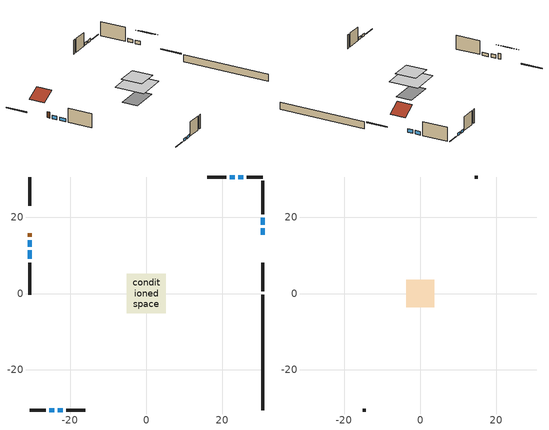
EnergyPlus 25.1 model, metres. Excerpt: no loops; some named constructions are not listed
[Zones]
conditioned space
 floor adiabatic (AdiabaticFloorConstruction): -5.13,-5.13 -5.13,5.13 5.13,5.13 5.13,-5.13 z2.74
 floor foundation (Slab1 construction): -4.86,-2.7 -4.86,2.7 4.86,2.7 4.86,-2.7 z-2.13
 wall outside (RimJoist1 construction): 30.6,0.59 30.6,8.09 z0.3:0.61
 wall outside (RimJoist2 construction): -30.6,-30.6 -26.43,-30.6 z0.3:0.61
 wall outside (RimJoist3 construction): -30.6,30.6 -30.6,23.11 z0.3:0.61
 wall outside (RimJoist4 construction): 30.6,30.6 26.43,30.6 z0.3:0.61
 wall outside (AdiabaticWallConstruction 1): -30.6,15.83 -30.6,14.91 z0.3:2.34
 wall outside (AdiabaticWallConstruction): 30.6,15.37 30.6,17.17 / 30.6,18.1 30.6,19.89 z0.3:1.49; -25.5,-30.6 -24.15,-30.6 / -23.23,-30.6 -21.88,-30.6 / 25.5,30.6 24.15,30.6 / 23.23,30.6 21.88,30.6 z0.3:1.19; -30.6,13.98 -30.6,12.24 z0.3:1.46; -30.6,11.31 -30.6,9.07 z0.3:1.31
 wall outside (Wall1 construction): 30.6,20.82 30.6,29.68 z0.3:5.18
 wall outside (Wall2 construction): -20.95,-30.6 -16.03,-30.6 z0.3:5.18
 wall outside (Wall3 construction): -30.6,8.14 -30.6,-0.33 z0.3:5.18
 wall outside (Wall4 construction): 20.95,30.6 16.03,30.6 z0.3:5.18
 wall foundation (FoundationWall1 construction): 30.6,-30.6 30.6,-0.34 z-2.13:0.3
 window (WindowConstruction): 30.6,15.37 30.6,17.17 z0.3:1.49
 window (WindowConstruction 1): 30.6,18.1 30.6,19.89 z0.3:1.49
 window (WindowConstruction 2): -25.5,-30.6 -24.15,-30.6 z0.3:1.19
 window (WindowConstruction 3): -23.22,-30.6 -21.88,-30.6 z0.3:1.19
 window (WindowConstruction 4): -30.6,13.98 -30.6,12.24 z0.3:1.46
 window (WindowConstruction 5): -30.6,11.31 -30.6,9.07 z0.3:1.31
 window (WindowConstruction 6): 25.5,30.6 24.15,30.6 z0.3:1.19
 window (WindowConstruction 7): 23.22,30.6 21.88,30.6 z0.3:1.19
 door (Door): -30.6,15.83 -30.6,14.91 z0.3:2.34
 ceiling adiabatic (AdiabaticFloorConstruction): 5.13,-5.13 5.13,5.13 -5.13,5.13 -5.13,-5.13 z2.74
attic - vented
 floor to conditioned space (Floor1 construction Reversed): -3.63,-3.63 -3.63,3.63 3.63,3.63 3.63,-3.63 z5.18
 wall outside (Wall5 construction): -15.1,-30.6 -14.36,-30.6 z0.3:5.18
 wall outside (Wall6 construction): 15.1,30.6 14.36,30.6 z0.3:5.18
 roof outside (Roof1 construction): 30.6,14.44,5.18 25.75,14.44,7.61 25.75,9.02,7.61 30.6,9.02,5.18
 roof outside (Roof2 construction): -30.6,16.76,5.18 -25.75,16.76,7.61 -25.75,22.18,7.61 -30.6,22.18,5.18
[Material] Roughness=Rough; Thermal Absorptance=0.9
Name | Thickness {m} | Conductivity {W/m-K} | Density {kg/m3} | Specific Heat {J/kg-K} | Solar Absorptance | Visible Absorptance
ceiling loosefill ins | 0.338667 | 0.0480833 | 16.02 | 1046.75 | 0.7 | 0.7
ceiling stud and cavity | 0.1397 | 0.0920385 | 65.682 | 1177.47 | 0.7 | 0.7
gypsum board | 0.0127 | 0.160291 | 801 | 837.4 | 0.6 | 0.6
[Construction]
Floor1 construction: ceiling loosefill ins, ceiling stud and cavity, gypsum board
[EnergyManagementSystem:Program]
natural_vent_program: Set Tin = tin_s; Set Tout = tout_s; Set Wout = out_wt_s; Set Pbar = out_pb_s; Set Phiout = (@RhFnTdbWPb Tout Wout Pbar); Set MaxHR = 0.0115; Set Tnvsp = (htg_sp_s + clg_sp_s) / 2; Set NVavail = natural_vent_s; Set ClgSsnAvail = cool_season; Set Qnv = 0; Set Qwhf = 0; Set whole_house_fan_mix_act = 0; Set whole_house_fan_act = 0; If ((Wout < MaxHR) && (Tin > Tout) && (Tin > Tnvsp) && (ClgSsnAvail > 0)); Set WHF_Flow = 0; Set Adj = (Tin-Tnvsp)/(Tin-Tout); Set Adj = (@Min Adj 1); Set Adj = (@Max Adj 0); If (WHF_Flow > 0); Set Qwhf = WHF_Flow*Adj; Set whole_house_fan_mix_act = WHF_Flow*Adj; Set WHF_W = 0; Set whole_house_fan_act = WHF_W*Adj; ElseIf (NVavail > 0); Set NVArea = 5348.093561856; Set Cs = 0.0002045954565252275; Set Cw = 9.552687036578157e-05; Set Tdiff = Tin-Tout; Set dT = (@Abs Tdiff); Set Vwind = site_vw_s; Set SGNV = NVArea*Adj*((((Cs*dT)+(Cw*(Vwind^2)))^0.5)/1000); Set MaxNV = 2.1369780228096005; Set Qnv = (@Min SGNV MaxNV); EndIf; EndIf; Set natural_vent_flow_act = Qnv; Set whole_house_fan_flow_act = Qwhf; Set natural_vent_program_Qnv = Qnv; Set natural_vent_program_Qwhf = Qwhf
total_airflows_program: Set total_infil_flow_rate = 0; Set total_mechvent_flow_rate = 0; Set total_natvent_flow_rate = 0; Set total_whf_flow_rate = 0; Set total_infil_flow_rate = total_infil_flow_rate + (infil_program_Qinf * 1); Set total_mechvent_flow_rate = total_mechvent_flow_rate + (infil_program_Qfan * 1); Set total_natvent_flow_rate = total_natvent_flow_rate + (natural_vent_program_Qnv * 1); Set total_whf_flow_rate = total_whf_flow_rate + (natural_vent_program_Qwhf * 1)
total_loads_program: Set loads_htg_tot = 0; Set loads_clg_tot = 0; If htg_load_cond > 0; Set loads_htg_tot = loads_htg_tot + (htg_load_cond - clg_load_cond) * 1.0; Set loads_htg_tot = loads_htg_tot + ig_defrost_0 * 1; EndIf; Set loads_htg_tot = (@Max loads_htg_tot 0); If clg_load_cond > 0; Set loads_clg_tot = loads_clg_tot + (clg_load_cond - htg_load_cond) * 1.0; EndIf; Set loads_clg_tot = (@Max loads_clg_tot 0)
unmet_hours_program: Set htg_unmet_hours = 0; Set clg_unmet_hours = 0; Set unit_htg_unmet_hours = 0; If ((DayOfYear >= 1) && (DayOfYear <= 365)); Set unit_htg_unmet_hours = unit_htg_unmet_hours + conditioned_space_htg_unmet_s; If unit_htg_unmet_hours > htg_unmet_hours; Set htg_unmet_hours = unit_htg_unmet_hours; EndIf; EndIf; Set unit_clg_unmet_hours = 0; If ((DayOfYear >= 1) && (DayOfYear <= 365)); Set unit_clg_unmet_hours = unit_clg_unmet_hours + conditioned_space_clg_unmet_s; If unit_clg_unmet_hours > clg_unmet_hours; Set clg_unmet_hours = unit_clg_unmet_hours; EndIf; EndIf
water_heater_EC_adj: If WarmupFlag == 0; Set dhw_e_cons = water_heater_energy + water_heater_on_cycle_parasitic + water_heater_off_cycle_parasitic; Set water_heater_ec_adj_act = 0.0 * dhw_e_cons / 1; EndIf
[EnergyManagementSystem:ProgramCallingManager]
air_source_heat_pump_htg_coil_defrost_program_calling_manager: InsideHVACSystemIterationLoop; air_source_heat_pump_htg_coil_defrost_program
air_source_heat_pump_supply_fan_disaggregate_program_calling_manager: EndOfSystemTimestepBeforeHVACReporting; air_source_heat_pump_supply_fan_disaggregate_program
component_loads_program_calling_manager: EndOfZoneTimestepAfterZoneReporting; component_loads_program
fridge_schedule_1_program_calling_manager: BeginZoneTimestepAfterInitHeatBalance; fridge_schedule_1_program
fridge_schedule_program_calling_manager: BeginZoneTimestepAfterInitHeatBalance; fridge_schedule_program
infil_program_calling_manager: BeginZoneTimestepAfterInitHeatBalance; infil_program
natural_vent_program_calling_manager: BeginZoneTimestepAfterInitHeatBalance; natural_vent_program
total_airflows_program_calling_manager: EndOfZoneTimestepAfterZoneReporting; total_airflows_program
total_loads_program_calling_manager: EndOfZoneTimestepAfterZoneReporting; total_loads_program
unmet_hours_program_calling_manager: EndOfZoneTimestepBeforeZoneReporting; unmet_hours_program
water_heater_EC_adj_ProgramManager: EndOfSystemTimestepBeforeHVACReporting; water_heater_EC_adj
[EnergyManagementSystem:OutputVariable]
Name | EMS Variable | Type of Data in Variable | Update Frequency | EMS Program or Subroutine | Units
air source heat pump supply fan disaggregate clg | air_source_heat_pump_supply_fan_clg | Summed | SystemTimestep | air_source_heat_pump_supply_fan_disaggregate_program | J
air source heat pump supply fan disaggregate htg backup | air_source_heat_pump_supply_fan_backup_htg | Summed | SystemTimestep | air_source_heat_pump_supply_fan_disaggregate_program | J
air source heat pump supply fan disaggregate htg primary | air_source_heat_pump_supply_fan_primary_htg | Summed | SystemTimestep | air_source_heat_pump_supply_fan_disaggregate_program | J
clg_unmet_hours_annual_outvar; clg_unmet_hours_timeseries_outvar | clg_unmet_hours | Summed | ZoneTimestep | unmet_hours_program | hr
htg_unmet_hours_annual_outvar; htg_unmet_hours_timeseries_outvar | htg_unmet_hours | Summed | ZoneTimestep | unmet_hours_program | hr
loads_clg_ceilings_annual_outvar; loads_clg_ceilings_timeseries_outvar | loads_clg_ceilings | Summed | ZoneTimestep | component_loads_program | J
loads_clg_doors_annual_outvar; loads_clg_doors_timeseries_outvar | loads_clg_doors | Summed | ZoneTimestep | component_loads_program | J
loads_clg_ducts_annual_outvar; loads_clg_ducts_timeseries_outvar | loads_clg_ducts | Summed | ZoneTimestep | component_loads_program | J
loads_clg_floors_annual_outvar; loads_clg_floors_timeseries_outvar | loads_clg_floors | Summed | ZoneTimestep | component_loads_program | J
loads_clg_foundation_walls_annual_outvar; loads_clg_foundation_walls_timeseries_outvar | loads_clg_foundation_walls | Summed | ZoneTimestep | component_loads_program | J
loads_clg_infil_annual_outvar; loads_clg_infil_timeseries_outvar | loads_clg_infil | Summed | ZoneTimestep | component_loads_program | J
loads_clg_internal_mass_annual_outvar; loads_clg_internal_mass_timeseries_outvar | loads_clg_internal_mass | Summed | ZoneTimestep | component_loads_program | J
loads_clg_intgains_annual_outvar; loads_clg_intgains_timeseries_outvar | loads_clg_intgains | Summed | ZoneTimestep | component_loads_program | J
loads_clg_lighting_annual_outvar; loads_clg_lighting_timeseries_outvar | loads_clg_lighting | Summed | ZoneTimestep | component_loads_program | J
loads_clg_mechvent_annual_outvar; loads_clg_mechvent_timeseries_outvar | loads_clg_mechvent | Summed | ZoneTimestep | component_loads_program | J
loads_clg_natvent_annual_outvar; loads_clg_natvent_timeseries_outvar | loads_clg_natvent | Summed | ZoneTimestep | component_loads_program | J
loads_clg_rim_joists_annual_outvar; loads_clg_rim_joists_timeseries_outvar | loads_clg_rim_joists | Summed | ZoneTimestep | component_loads_program | J
loads_clg_roofs_annual_outvar; loads_clg_roofs_timeseries_outvar | loads_clg_roofs | Summed | ZoneTimestep | component_loads_program | J
loads_clg_skylights_conduction_annual_outvar; loads_clg_skylights_conduction_timeseries_outvar | loads_clg_skylights_conduction | Summed | ZoneTimestep | component_loads_program | J
loads_clg_skylights_solar_annual_outvar; loads_clg_skylights_solar_timeseries_outvar | loads_clg_skylights_solar | Summed | ZoneTimestep | component_loads_program | J
loads_clg_slabs_annual_outvar; loads_clg_slabs_timeseries_outvar | loads_clg_slabs | Summed | ZoneTimestep | component_loads_program | J
loads_clg_tot_annual_outvar; loads_clg_tot_peakload_outvar; loads_clg_tot_timeseries_outvar | loads_clg_tot | Summed | ZoneTimestep | total_loads_program | J
loads_clg_walls_annual_outvar; loads_clg_walls_timeseries_outvar | loads_clg_walls | Summed | ZoneTimestep | component_loads_program | J
loads_clg_whf_annual_outvar; loads_clg_whf_timeseries_outvar | loads_clg_whf | Summed | ZoneTimestep | component_loads_program | J
loads_clg_windows_conduction_annual_outvar; loads_clg_windows_conduction_timeseries_outvar | loads_clg_windows_conduction | Summed | ZoneTimestep | component_loads_program | J
loads_clg_windows_solar_annual_outvar; loads_clg_windows_solar_timeseries_outvar | loads_clg_windows_solar | Summed | ZoneTimestep | component_loads_program | J
loads_htg_ceilings_annual_outvar; loads_htg_ceilings_timeseries_outvar | loads_htg_ceilings | Summed | ZoneTimestep | component_loads_program | J
loads_htg_doors_annual_outvar; loads_htg_doors_timeseries_outvar | loads_htg_doors | Summed | ZoneTimestep | component_loads_program | J
loads_htg_ducts_annual_outvar; loads_htg_ducts_timeseries_outvar | loads_htg_ducts | Summed | ZoneTimestep | component_loads_program | J
loads_htg_floors_annual_outvar; loads_htg_floors_timeseries_outvar | loads_htg_floors | Summed | ZoneTimestep | component_loads_program | J
loads_htg_foundation_walls_annual_outvar; loads_htg_foundation_walls_timeseries_outvar | loads_htg_foundation_walls | Summed | ZoneTimestep | component_loads_program | J
loads_htg_infil_annual_outvar; loads_htg_infil_timeseries_outvar | loads_htg_infil | Summed | ZoneTimestep | component_loads_program | J
loads_htg_internal_mass_annual_outvar; loads_htg_internal_mass_timeseries_outvar | loads_htg_internal_mass | Summed | ZoneTimestep | component_loads_program | J
loads_htg_intgains_annual_outvar; loads_htg_intgains_timeseries_outvar | loads_htg_intgains | Summed | ZoneTimestep | component_loads_program | J
loads_htg_lighting_annual_outvar; loads_htg_lighting_timeseries_outvar | loads_htg_lighting | Summed | ZoneTimestep | component_loads_program | J
loads_htg_mechvent_annual_outvar; loads_htg_mechvent_timeseries_outvar | loads_htg_mechvent | Summed | ZoneTimestep | component_loads_program | J
loads_htg_natvent_annual_outvar; loads_htg_natvent_timeseries_outvar | loads_htg_natvent | Summed | ZoneTimestep | component_loads_program | J
loads_htg_rim_joists_annual_outvar; loads_htg_rim_joists_timeseries_outvar | loads_htg_rim_joists | Summed | ZoneTimestep | component_loads_program | J
loads_htg_roofs_annual_outvar; loads_htg_roofs_timeseries_outvar | loads_htg_roofs | Summed | ZoneTimestep | component_loads_program | J
loads_htg_skylights_conduction_annual_outvar; loads_htg_skylights_conduction_timeseries_outvar | loads_htg_skylights_conduction | Summed | ZoneTimestep | component_loads_program | J
loads_htg_skylights_solar_annual_outvar; loads_htg_skylights_solar_timeseries_outvar | loads_htg_skylights_solar | Summed | ZoneTimestep | component_loads_program | J
loads_htg_slabs_annual_outvar; loads_htg_slabs_timeseries_outvar | loads_htg_slabs | Summed | ZoneTimestep | component_loads_program | J
loads_htg_tot_annual_outvar; loads_htg_tot_peakload_outvar; loads_htg_tot_timeseries_outvar | loads_htg_tot | Summed | ZoneTimestep | total_loads_program | J
loads_htg_walls_annual_outvar; loads_htg_walls_timeseries_outvar | loads_htg_walls | Summed | ZoneTimestep | component_loads_program | J
loads_htg_whf_annual_outvar; loads_htg_whf_timeseries_outvar | loads_htg_whf | Summed | ZoneTimestep | component_loads_program | J
loads_htg_windows_conduction_annual_outvar; loads_htg_windows_conduction_timeseries_outvar | loads_htg_windows_conduction | Summed | ZoneTimestep | component_loads_program | J
loads_htg_windows_solar_annual_outvar; loads_htg_windows_solar_timeseries_outvar | loads_htg_windows_solar | Summed | ZoneTimestep | component_loads_program | J
total_infil_flow_rate_timeseries_outvar | total_infil_flow_rate | Averaged | ZoneTimestep | total_airflows_program | m^3/s
total_mechvent_flow_rate_timeseries_outvar | total_mechvent_flow_rate | Averaged | ZoneTimestep | total_airflows_program | m^3/s
total_natvent_flow_rate_timeseries_outvar | total_natvent_flow_rate | Averaged | ZoneTimestep | total_airflows_program | m^3/s
total_whf_flow_rate_timeseries_outvar | total_whf_flow_rate | Averaged | ZoneTimestep | total_airflows_program | m^3/s
[Schedule:File]
hot_water_dishwasher: File=in.schedules.csv; Column Number=6; Rows to Skip at Top=1; Number of Hours of Data=8760; Column Separator=Comma; Interpolate to Timestep=Yes; Minutes per Item=60; Adjust Schedule for Daylight Savings=Yes
[Schedule:Day:Interval]
cooling season schedule day; cooling season schedule day 2; cooling season schedule default day; natural vent schedule default day: No, 24:00, 0
cooling season schedule day 1; natural vent schedule day: No, 24:00, 1
exterior lighting schedule day 10: No, 01:00, 0.552381, 03:00, 0.510952, 05:00, 0.483333, 06:00, 0.538571, 07:00, 0.607619, 08:00, 0.56619, 09:00, 0.428095, 10:00, 0.345238, 12:00, 0.331429, 13:00, 0.345238, 14:00, 0.386667, 15:00, 0.414286, 16:00, 0.483333, 17:00, 0.607619, 18:00, 0.773333, 19:00, 0.88381, 20:00, 0.939048, 21:00, 0.966667, 22:00, 0.897619, 23:00, 0.773333, 24:00, 0.649048
exterior lighting schedule day 11: No, 01:00, 0.571429, 03:00, 0.528571, 05:00, 0.5, 06:00, 0.557143, 07:00, 0.628571, 08:00, 0.585714, 09:00, 0.442857, 10:00, 0.357143, 12:00, 0.342857, 13:00, 0.357143, 14:00, 0.4, 15:00, 0.428571, 16:00, 0.5, 17:00, 0.628571, 18:00, 0.8, 19:00, 0.914286, 20:00, 0.971429, 21:00, 1, 22:00, 0.928571, 23:00, 0.8, 24:00, 0.671429
exterior lighting schedule day 5: No, 01:00, 0.380952, 03:00, 0.352381, 05:00, 0.333333, 06:00, 0.371429, 07:00, 0.419048, 08:00, 0.390476, 09:00, 0.295238, 10:00, 0.238095, 12:00, 0.228571, 13:00, 0.238095, 14:00, 0.266667, 15:00, 0.285714, 16:00, 0.333333, 17:00, 0.419048, 18:00, 0.533333, 19:00, 0.609524, 20:00, 0.647619, 21:00, 0.666667, 22:00, 0.619048, 23:00, 0.533333, 24:00, 0.447619
exterior lighting schedule day 6: No, 01:00, 0.390476, 03:00, 0.36119, 05:00, 0.341667, 06:00, 0.380714, 07:00, 0.429524, 08:00, 0.400238, 09:00, 0.302619, 10:00, 0.244048, 12:00, 0.234286, 13:00, 0.244048, 14:00, 0.273333, 15:00, 0.292857, 16:00, 0.341667, 17:00, 0.429524, 18:00, 0.546667, 19:00, 0.624762, 20:00, 0.66381, 21:00, 0.683333, 22:00, 0.634524, 23:00, 0.546667, 24:00, 0.45881
exterior lighting schedule day 7: No, 01:00, 0.419048, 03:00, 0.387619, 05:00, 0.366667, 06:00, 0.408571, 07:00, 0.460952, 08:00, 0.429524, 09:00, 0.324762, 10:00, 0.261905, 12:00, 0.251429, 13:00, 0.261905, 14:00, 0.293333, 15:00, 0.314286, 16:00, 0.366667, 17:00, 0.460952, 18:00, 0.586667, 19:00, 0.670476, 20:00, 0.712381, 21:00, 0.733333, 22:00, 0.680952, 23:00, 0.586667, 24:00, 0.492381
exterior lighting schedule day 8: No, 01:00, 0.466667, 03:00, 0.431667, 05:00, 0.408333, 06:00, 0.455, 07:00, 0.513333, 08:00, 0.478333, 09:00, 0.361667, 10:00, 0.291667, 12:00, 0.28, 13:00, 0.291667, 14:00, 0.326667, 15:00, 0.35, 16:00, 0.408333, 17:00, 0.513333, 18:00, 0.653333, 19:00, 0.746667, 20:00, 0.793333, 21:00, 0.816667, 22:00, 0.758333, 23:00, 0.653333, 24:00, 0.548333
exterior lighting schedule day 9: No, 01:00, 0.509524, 03:00, 0.47131, 05:00, 0.445833, 06:00, 0.496786, 07:00, 0.560476, 08:00, 0.522262, 09:00, 0.394881, 10:00, 0.318452, 12:00, 0.305714, 13:00, 0.318452, 14:00, 0.356667, 15:00, 0.382143, 16:00, 0.445833, 17:00, 0.560476, 18:00, 0.713333, 19:00, 0.815238, 20:00, 0.86619, 21:00, 0.891667, 22:00, 0.827976, 23:00, 0.713333, 24:00, 0.59869
[Schedule:Week:Daily]
cooling season schedule Week Rule - Jan1-Apr28: cooling season schedule day, cooling season schedule day, cooling season schedule day, cooling season schedule day, cooling season schedule day, cooling season schedule day, cooling season schedule day, cooling season schedule default day, cooling season schedule default day, cooling season schedule default day, cooling season schedule default day, cooling season schedule default day
cooling season schedule Week Rule - Apr29-May5: cooling season schedule day, cooling season schedule day, cooling season schedule day 1, cooling season schedule day 1, cooling season schedule day 1, cooling season schedule day 1, cooling season schedule day 1, cooling season schedule default day, cooling season schedule default day, cooling season schedule default day, cooling season schedule default day, cooling season schedule default day
cooling season schedule Week Rule - May6-Sep29: cooling season schedule day 1, cooling season schedule day 1, cooling season schedule day 1, cooling season schedule day 1, cooling season schedule day 1, cooling season schedule day 1, cooling season schedule day 1, cooling season schedule default day, cooling season schedule default day, cooling season schedule default day, cooling season schedule default day, cooling season schedule default day
cooling season schedule Week Rule - Sep30-Oct6: cooling season schedule day 1, cooling season schedule day 2, cooling season schedule day 2, cooling season schedule day 2, cooling season schedule day 2, cooling season schedule day 2, cooling season schedule day 2, cooling season schedule default day, cooling season schedule default day, cooling season schedule default day, cooling season schedule default day, cooling season schedule default day
cooling season schedule Week Rule - Oct7-Dec31: cooling season schedule day 2, cooling season schedule day 2, cooling season schedule day 2, cooling season schedule day 2, cooling season schedule day 2, cooling season schedule day 2, cooling season schedule day 2, cooling season schedule default day, cooling season schedule default day, cooling season schedule default day, cooling season schedule default day, cooling season schedule default day
natural vent schedule Week Rule - Jan1-Jan6: natural vent schedule day, natural vent schedule day, natural vent schedule default day, natural vent schedule day, natural vent schedule default day, natural vent schedule day, natural vent schedule default day, natural vent schedule default day, natural vent schedule default day, natural vent schedule default day, natural vent schedule default day, natural vent schedule default day
natural vent schedule Week Rule - Jan7-Dec31: natural vent schedule default day, natural vent schedule day, natural vent schedule default day, natural vent schedule day, natural vent schedule default day, natural vent schedule day, natural vent schedule default day, natural vent schedule default day, natural vent schedule default day, natural vent schedule default day, natural vent schedule default day, natural vent schedule default day
[Schedule:Year]
cooling season schedule: cooling season schedule Week Rule - Jan1-Apr28, 1, 1, 4, 28, cooling season schedule Week Rule - Apr29-May5, 4, 29, 5, 5, cooling season schedule Week Rule - May6-Sep29, 5, 6, 9, 29, cooling season schedule Week Rule - Sep30-Oct6, 9, 30, 10, 6, cooling season schedule Week Rule - Oct7-Dec31, 10, 7, 12, 31
natural vent schedule: natural vent schedule Week Rule - Jan1-Jan6, 1, 1, 1, 6, natural vent schedule Week Rule - Jan7-Dec31, 1, 7, 12, 31
